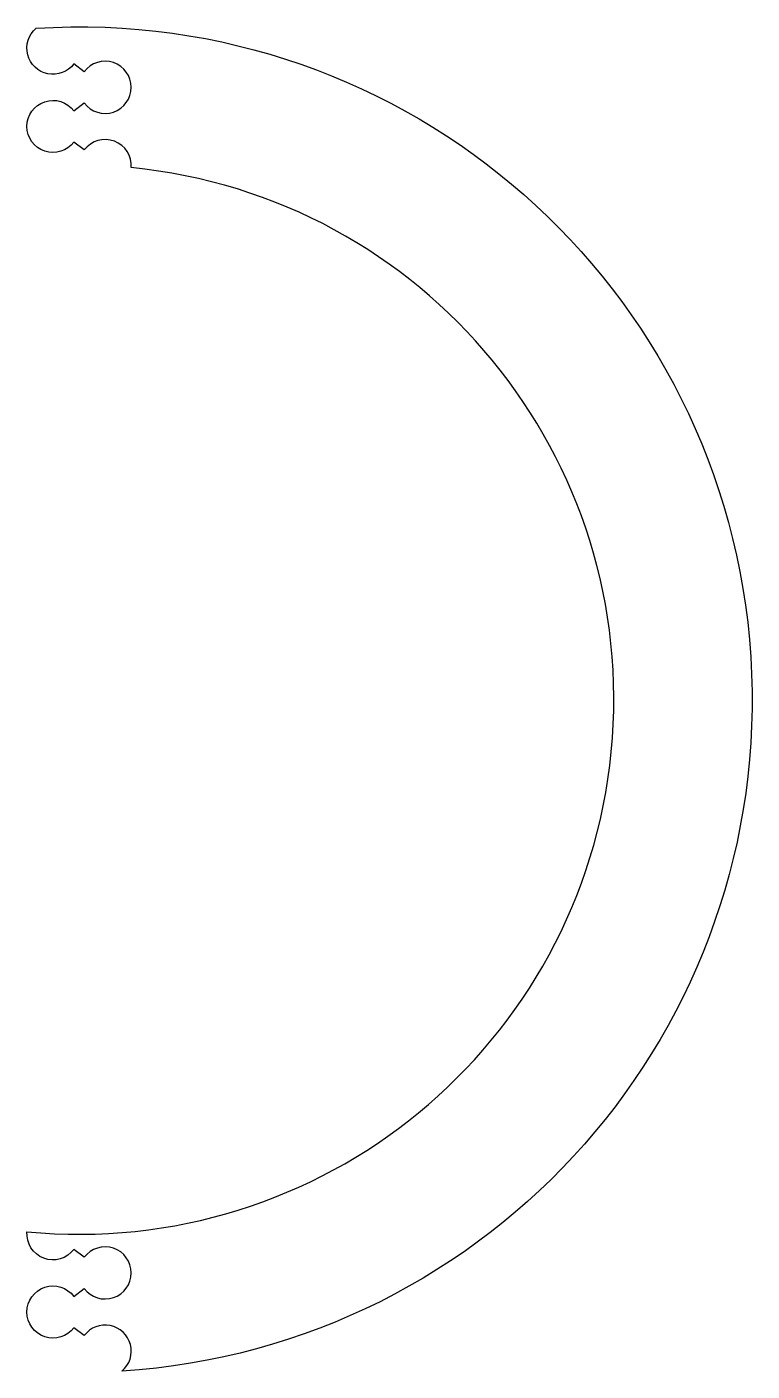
# Model space of a CAD drawing. Header units: millimetres. Extents: x -10 to 129, y -129 to 129.
import ezdxf

# ---------------------------------------------------------------- set-up
doc = ezdxf.new("R2010")
doc.units = ezdxf.units.MM
doc.layers.get('0').update_dxf_attribs({"linetype": 'CONTINUOUS'})

msp = doc.modelspace()

# ---------------------------------------------------------------- linework, layer by layer
msp.add_lwpolyline([(-8.22, 128.74, -1), (8.22, -128.74, 1.121059), (1, -121.91), (-1, -120.41, -2.998753), (-1, -114.41), (1, -112.91, 2.998801), (1, -106.91), (-1, -105.41, -0.751381), (-9.98, -102.01, 1), (9.98, 102.01, 0.751381), (1, 105.41), (-1, 106.91, -2.998801), (-1, 112.91), (1, 114.41, 2.998753), (1, 120.41), (-1, 121.91, -1.121059)], format="xyb", close=True)

doc.saveas('drawing.dxf')
